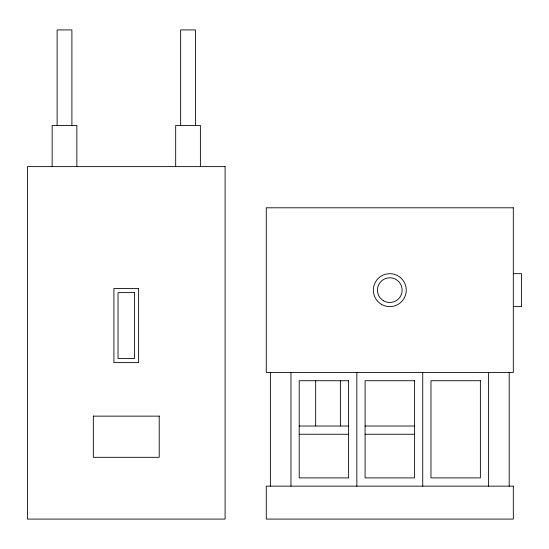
<?xml version="1.0" encoding="UTF-8"?>
<svg xmlns="http://www.w3.org/2000/svg" width="549" height="549" viewBox="0 0 549 549"><rect width="100%" height="100%" fill="white"/><g stroke="black" fill="none" stroke-linecap="round" stroke-linejoin="round"><path stroke-width="0.82" d="M513.315 273.683L521.55 273.677L521.55 306.617L513.315 306.61M93.33 416.142L159.21 416.142M299.205 426.024L348.615 426.024M365.085 426.024L414.495 426.024M299.205 434.259L348.615 434.259M365.085 434.259L414.495 434.259M509.198 372.496L509.198 486.139M488.61 372.496L488.61 486.139M422.73 372.496L422.73 486.139M356.85 372.496L356.85 486.139M340.38 380.423L340.38 425.887M315.675 380.423L315.675 425.887M290.97 372.496L290.97 486.139M270.382 372.496L270.382 486.139M200.385 166.622L200.385 125.447L175.68 125.447L175.68 166.622M195.423 125.447L195.423 29.921L180.642 29.921L180.642 125.447M159.21 415.991L159.21 457.317L93.33 457.317L93.33 415.991M76.86 166.622L76.86 125.447L52.155 125.447L52.155 166.622M71.898 125.447L71.898 29.921L57.117 29.921L57.117 125.447M225.09 166.622L27.45 166.622L27.45 519.08L225.09 519.08L225.09 166.622M513.315 207.797L266.265 207.797L266.265 372.496L513.315 372.496L513.315 207.797M138.623 288.5L113.918 288.5L113.918 362.615L138.623 362.615L138.623 288.5M134.505 292.617L118.035 292.617L118.035 358.497L134.505 358.497L134.505 292.617M348.615 380.731L299.205 380.731L299.205 477.904L348.615 477.904L348.615 380.731M414.495 380.731L365.085 380.731L365.085 477.904L414.495 477.904L414.495 380.731M480.375 380.731L430.965 380.731L430.965 477.904L480.375 477.904L480.375 380.731M513.315 486.139L266.265 486.139L266.265 519.08L513.315 519.08L513.315 486.139M381.555 304.414A16.47 16.47 0 0 0 406.26 290.147A16.47 16.47 0 0 0 381.555 275.886A16.47 16.47 0 0 0 381.555 304.414M383.463 300.756A12.353 12.353 0 0 0 402.143 290.325A12.353 12.353 0 0 0 383.765 279.359A12.353 12.353 0 0 0 383.463 300.756"/></g></svg>
